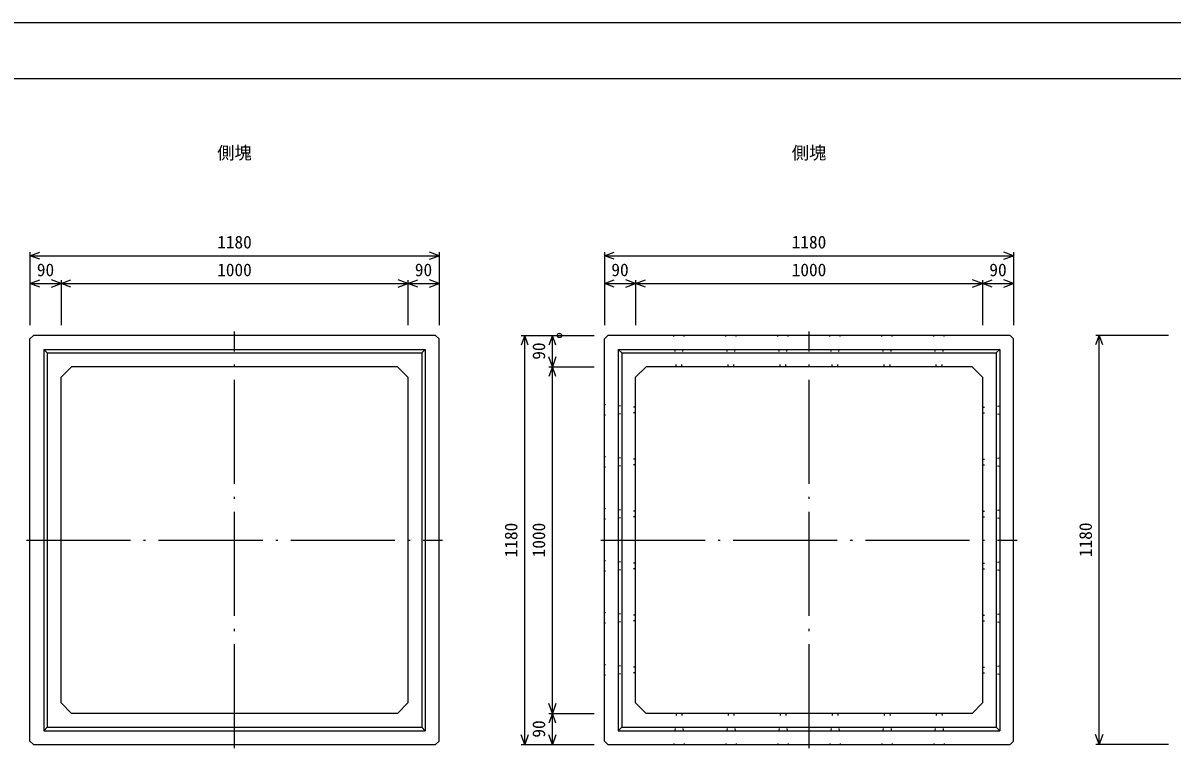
# Model space of a CAD drawing. Units: millimetres, scale not verified. Extents: x -10500 to 10500, y -7425 to 7425.
# Drawn here: x 1240 to 4554, y -2094 to -2 of the extents above; entities that cross this region are included whole.
import ezdxf
from ezdxf.enums import TextEntityAlignment as Align

# ---------------------------------------------------------------- set-up
doc = ezdxf.new("R2010")
doc.units = ezdxf.units.MM
doc.header["$LTSCALE"] = 25
doc.header["$PDMODE"] = 32
doc.header["$PDSIZE"] = 12.5
doc.linetypes.add('DOTTED', pattern=[1.75, 0.25, -1.5])
doc.linetypes.add('LONG_DASHED_DOTTED', pattern=[15.25, 12, -1.5, 0.25, -1.5])
for name, color, linetype, lineweight in [('0-0_CENTER', 7, 'LONG_DASHED_DOTTED', 25), ('0-1_DIM', 7, 'Continuous', 25), ('0-5_OUTLINE', 3, 'Continuous', 25), ('0-6_OUTLINE2', 4, 'DOTTED', 25), ('0-7_TXT', 7, 'Continuous', 25)]:
    doc.layers.add(name, color=color, linetype=linetype, lineweight=lineweight)
doc.styles.add('ＭＳ ゴシック', font='')
doc.styles.get('ＭＳ ゴシック').set_extended_font_data('MS Gothic')

msp = doc.modelspace()

# ---------------------------------------------------------------- linework, layer by layer
at = {"layer": '0-0_CENTER'}
for p, q in [((1850.09, -2093.86), (1850.09, -892.36)), ((3506.83, -2093.86), (3506.83, -892.36)), ((1250.09, -1493.86), (2450.09, -1493.86)), ((2906.83, -1493.86), (4106.83, -1493.86))]:
    msp.add_line(p, q, dxfattribs=at)
at = {"layer": '0-1_DIM'}
for p, q in [((1260.09, -663.87), (1260.09, -873.87)), ((1260.09, -673.87), (2440.09, -673.87)), ((2440.09, -663.87), (2440.09, -873.87)), ((2916.83, -663.87), (2916.83, -873.87)), ((2916.83, -673.87), (4096.83, -673.87)), ((4096.83, -663.87), (4096.83, -873.87)), ((1260.09, -753.87), (1350.09, -753.87)), ((1350.09, -743.87), (1350.09, -873.87)), ((1350.09, -753.87), (2350.09, -753.87)), ((2350.09, -743.87), (2350.09, -873.87)), ((2350.09, -753.87), (2440.09, -753.87)), ((2916.83, -753.87), (3006.83, -753.87)), ((3006.83, -743.87), (3006.83, -873.87)), ((3006.83, -753.87), (4006.83, -753.87)), ((4006.83, -743.87), (4006.83, -873.87)), ((4006.83, -753.87), (4096.83, -753.87)), ((2676.82, -903.86), (2886.82, -903.86)), ((2686.82, -2083.86), (2686.82, -903.86)), ((2766.82, -993.86), (2766.82, -903.86)), ((4333.56, -903.11), (4543.56, -903.11)), ((4343.56, -2083.11), (4343.56, -903.11)), ((2756.82, -993.86), (2886.82, -993.86)), ((2766.82, -1993.86), (2766.82, -993.86)), ((2756.82, -1993.86), (2886.82, -1993.86)), ((2766.82, -2083.86), (2766.82, -1993.86)), ((2676.82, -2083.86), (2886.82, -2083.86)), ((4333.56, -2083.11), (4543.56, -2083.11))]:
    msp.add_line(p, q, dxfattribs=at)
for points in [[(1288.28, -684.13), (1260.09, -673.87), (1288.28, -663.61)], [(2411.9, -684.13), (2440.09, -673.87), (2411.9, -663.61)], [(2945.02, -684.13), (2916.83, -673.87), (2945.02, -663.61)], [(4068.64, -684.13), (4096.83, -673.87), (4068.64, -663.61)], [(1288.28, -764.13), (1260.09, -753.87), (1288.28, -743.61)], [(1321.9, -764.13), (1350.09, -753.87), (1321.9, -743.61)], [(1378.28, -764.13), (1350.09, -753.87), (1378.28, -743.61)], [(2321.9, -764.13), (2350.09, -753.87), (2321.9, -743.61)], [(2378.28, -764.13), (2350.09, -753.87), (2378.28, -743.61)], [(2411.9, -764.13), (2440.09, -753.87), (2411.9, -743.61)], [(2945.02, -764.13), (2916.83, -753.87), (2945.02, -743.61)], [(2978.64, -764.13), (3006.83, -753.87), (2978.64, -743.61)], [(3035.02, -764.13), (3006.83, -753.87), (3035.02, -743.61)], [(3978.64, -764.13), (4006.83, -753.87), (3978.64, -743.61)], [(4035.02, -764.13), (4006.83, -753.87), (4035.02, -743.61)], [(4068.64, -764.13), (4096.83, -753.87), (4068.64, -743.61)], [(2697.08, -932.05), (2686.82, -903.86), (2676.56, -932.05)], [(2777.08, -932.05), (2766.82, -903.86), (2756.56, -932.05)], [(4353.82, -931.3), (4343.56, -903.11), (4333.3, -931.3)], [(2777.08, -965.67), (2766.82, -993.86), (2756.56, -965.67)], [(2777.08, -1022.05), (2766.82, -993.86), (2756.56, -1022.05)], [(2777.08, -1965.67), (2766.82, -1993.86), (2756.56, -1965.67)], [(2777.08, -2022.05), (2766.82, -1993.86), (2756.56, -2022.05)], [(2697.08, -2055.67), (2686.82, -2083.86), (2676.56, -2055.67)], [(2777.08, -2055.67), (2766.82, -2083.86), (2756.56, -2055.67)], [(4353.82, -2054.92), (4343.56, -2083.11), (4333.3, -2054.92)]]:
    msp.add_lwpolyline(points, dxfattribs=at)
at = {"layer": '0-5_OUTLINE'}
for p, q in [((1260.09, -913.87), (1270.09, -903.87)), ((1260.09, -2073.86), (1260.09, -913.87)), ((2430.09, -903.87), (1270.09, -903.87)), ((2430.09, -903.87), (2440.09, -913.87)), ((2440.09, -2073.86), (2440.09, -913.87)), ((2916.83, -913.87), (2926.83, -903.87)), ((2916.83, -2073.86), (2916.83, -913.87)), ((4086.83, -903.87), (2926.83, -903.87)), ((4086.83, -903.87), (4096.83, -913.87)), ((4096.83, -2073.86), (4096.83, -913.87)), ((1300.09, -943.86), (1300.09, -2043.86)), ((1300.09, -943.86), (2400.09, -943.86)), ((1300.09, -943.86), (1310.09, -953.86)), ((1310.09, -953.86), (1310.09, -2033.86)), ((1310.09, -953.86), (2390.09, -953.86)), ((2390.09, -953.86), (2400.09, -943.86)), ((2390.09, -953.86), (2390.09, -2033.86)), ((2400.09, -943.86), (2400.09, -2043.86)), ((2956.83, -943.86), (2956.83, -2043.86)), ((2956.83, -943.86), (4056.83, -943.86)), ((2956.83, -943.86), (2966.83, -953.86)), ((2966.83, -953.86), (2966.83, -2033.86)), ((2966.83, -953.86), (4046.83, -953.86)), ((4046.83, -953.86), (4056.83, -943.86)), ((4046.83, -953.86), (4046.83, -2033.86)), ((4056.83, -943.86), (4056.83, -2043.86)), ((1350.09, -1023.86), (1380.09, -993.86)), ((2320.09, -993.86), (1380.09, -993.86)), ((2350.09, -1023.86), (2320.09, -993.86)), ((3006.83, -1023.86), (3036.83, -993.86)), ((3976.83, -993.86), (3036.83, -993.86)), ((4006.83, -1023.86), (3976.83, -993.86)), ((1350.09, -1963.86), (1350.09, -1023.86)), ((2350.09, -1023.86), (2350.09, -1963.86)), ((3006.83, -1963.86), (3006.83, -1023.86)), ((4006.83, -1023.86), (4006.83, -1963.86)), ((1350.09, -1963.86), (1380.09, -1993.86)), ((2320.09, -1993.86), (2350.09, -1963.86)), ((3006.83, -1963.86), (3036.83, -1993.86)), ((3976.83, -1993.86), (4006.83, -1963.86)), ((2320.09, -1993.86), (1380.09, -1993.86)), ((3976.83, -1993.86), (3036.83, -1993.86)), ((1310.09, -2033.86), (1300.09, -2043.86)), ((1300.09, -2043.86), (2400.09, -2043.86)), ((1310.09, -2033.86), (2390.09, -2033.86)), ((2390.09, -2033.86), (2400.09, -2043.86)), ((2966.83, -2033.86), (2956.83, -2043.86)), ((2956.83, -2043.86), (4056.83, -2043.86)), ((2966.83, -2033.86), (4046.83, -2033.86)), ((4046.83, -2033.86), (4056.83, -2043.86)), ((1260.09, -2073.86), (1270.09, -2083.86)), ((1270.09, -2083.86), (2430.09, -2083.86)), ((2440.09, -2073.86), (2430.09, -2083.86)), ((2916.83, -2073.86), (2926.83, -2083.86)), ((2926.83, -2083.86), (4086.83, -2083.86)), ((4096.83, -2073.86), (4086.83, -2083.86))]:
    msp.add_line(p, q, dxfattribs=at)
msp.add_point((2786.84, -903.86), dxfattribs=at)
at = {"layer": '0-6_OUTLINE2'}
for p, q in [((3123.83, -993.86), (3116.83, -903.86)), ((3139.83, -993.86), (3146.83, -903.86)), ((3273.83, -993.86), (3266.83, -903.86)), ((3289.83, -993.86), (3296.83, -903.86)), ((3423.83, -993.86), (3416.83, -903.86)), ((3439.83, -993.86), (3446.83, -903.86)), ((3573.83, -993.86), (3566.83, -903.86)), ((3589.83, -993.86), (3596.83, -903.86)), ((3723.83, -993.86), (3716.83, -903.86)), ((3739.83, -993.86), (3746.83, -903.86)), ((3873.83, -993.86), (3866.83, -903.86)), ((3889.83, -993.86), (3896.83, -903.86)), ((3006.83, -1110.86), (2916.83, -1103.86)), ((4006.83, -1110.86), (4096.83, -1103.86)), ((3006.83, -1126.86), (2916.83, -1133.86)), ((4006.83, -1126.86), (4096.83, -1133.86)), ((3006.83, -1260.86), (2916.83, -1253.86)), ((4006.83, -1260.86), (4096.83, -1253.86)), ((3006.83, -1276.86), (2916.83, -1283.86)), ((4006.83, -1276.86), (4096.83, -1283.86)), ((3006.83, -1410.86), (2916.83, -1403.86)), ((4006.83, -1410.86), (4096.83, -1403.86)), ((3006.83, -1426.86), (2916.83, -1433.86)), ((4006.83, -1426.86), (4096.83, -1433.86)), ((3006.83, -1560.86), (2916.83, -1553.86)), ((4006.83, -1560.86), (4096.83, -1553.86)), ((3006.83, -1576.86), (2916.83, -1583.86)), ((4006.83, -1576.86), (4096.83, -1583.86)), ((3006.83, -1710.86), (2916.83, -1703.86)), ((4006.83, -1710.86), (4096.83, -1703.86)), ((3006.83, -1726.86), (2916.83, -1733.86)), ((4006.83, -1726.86), (4096.83, -1733.86)), ((3006.83, -1860.86), (2916.83, -1853.86)), ((4006.83, -1860.86), (4096.83, -1853.86)), ((3006.83, -1876.86), (2916.83, -1883.86)), ((4006.83, -1876.86), (4096.83, -1883.86)), ((3123.83, -1993.86), (3116.83, -2083.86)), ((3139.83, -1993.86), (3146.83, -2083.86)), ((3273.83, -1993.86), (3266.83, -2083.86)), ((3289.83, -1993.86), (3296.83, -2083.86)), ((3423.83, -1993.86), (3416.83, -2083.86)), ((3439.83, -1993.86), (3446.83, -2083.86)), ((3573.83, -1993.86), (3566.83, -2083.86)), ((3589.83, -1993.86), (3596.83, -2083.86)), ((3723.83, -1993.86), (3716.83, -2083.86)), ((3739.83, -1993.86), (3746.83, -2083.86)), ((3873.83, -1993.86), (3866.83, -2083.86)), ((3889.83, -1993.86), (3896.83, -2083.86))]:
    msp.add_line(p, q, dxfattribs=at)
at = {"layer": '0-7_TXT'}
for p, q in [((8250, -2.43), (-1150, -2.43)), ((-1150, -162.43), (8250, -162.43))]:
    msp.add_line(p, q, dxfattribs=at)

# ---------------------------------------------------------------- texts
at = {"layer": '0-1_DIM', "style": 'ＭＳ ゴシック'}
for s, p in [('1180', (1800.09, -663.87)), ('1180', (3456.83, -663.87)), ('90', (1280.09, -743.87)), ('1000', (1800.09, -743.87)), ('90', (2370.09, -743.87)), ('90', (2936.83, -743.87)), ('1000', (3456.83, -743.87)), ('90', (4026.83, -743.87))]:
    msp.add_text(s, height=36.66, dxfattribs=at).set_placement(p, align=Align.BOTTOM_LEFT)
for s, p in [('90', (2756.82, -973.86)), ('1180', (2676.82, -1543.86)), ('1000', (2756.82, -1543.86)), ('1180', (4333.56, -1543.11)), ('90', (2756.82, -2063.86))]:
    msp.add_text(s, height=36.66, rotation=90, dxfattribs=at).set_placement(p, align=Align.BOTTOM_LEFT)
at = {"layer": '0-7_TXT', "style": 'ＭＳ ゴシック'}
for p in [(1800.09, -406.55), (3456.83, -406.55)]:
    msp.add_text('側塊', height=36.66, dxfattribs=at).set_placement(p, align=Align.BOTTOM_LEFT)

doc.saveas('drawing.dxf')
